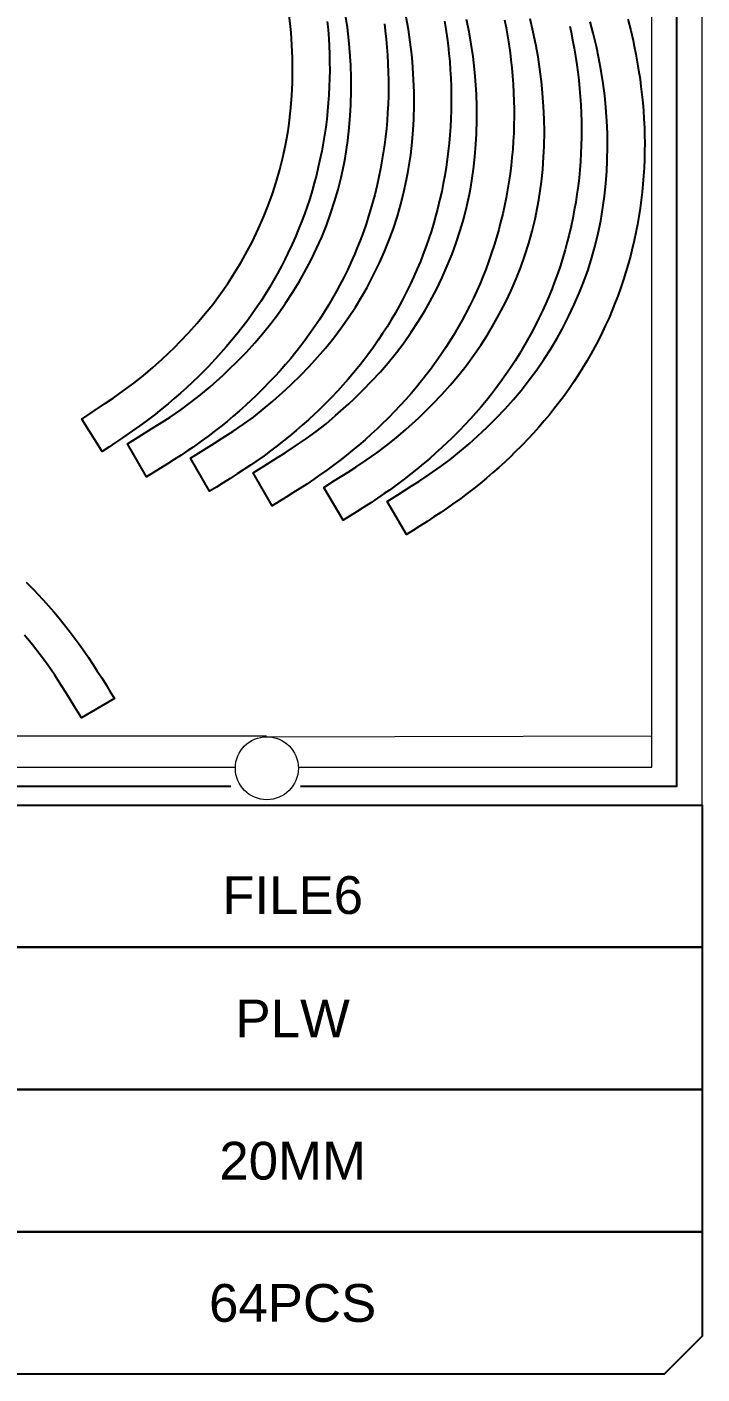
# Model space of a CAD drawing. Header units: millimetres. Extents: x -10628 to 24720, y -21829 to 4032.
# Drawn here: x 14413 to 14949, y -14201 to -13131 of the extents above; entities that cross this region are included whole.
import ezdxf
from ezdxf.enums import TextEntityAlignment as Align
from ezdxf.lldxf.tags import DXFTag

# ---------------------------------------------------------------- set-up
doc = ezdxf.new("R2010")
doc.units = ezdxf.units.MM
doc.layers.add('layer chu', color=7, linetype='Continuous', lineweight=9)
doc.layers.add('layer khung van cnc', color=7, linetype='Continuous', lineweight=25, true_color=0xfbf59b)
doc.layers.add('layer mau', color=7, linetype='Continuous')
doc.styles.add('Text Dim', font='arial.ttf')
tags = doc.linetypes.add('DATTRANHVAKEPVAN', pattern='A,32.156035,-1.521322,["DAT TRÁNH VA CHẠM KẸP VÁN",Text Dim,S=2.23494,R=0,X=0,Y=-0.877209],-47.8264', length=81.503757).pattern_tags.tags
tags[6] = DXFTag(74, 10)
tags = doc.linetypes.add('KVVIENMAY', pattern='A,46.311228,-10.280676,["KV VIỀN MÁY",Text Dim,S=10.028098,R=0,X=0,Y=-4.346144],-100.988212', length=157.580116).pattern_tags.tags
tags[6] = DXFTag(74, 10)

# ---------------------------------------------------------------- blocks, each defined once
blk = doc.blocks.new('khung van cnc')
at = {"color": 2, "linetype": 'DATTRANHVAKEPVAN', "lineweight": 5}
for p, q in [((-1148, -44.4), (-538.7, -44.4)), ((-539.1, -45.3), (-233, -44.4))]:
    blk.add_line(p, q, dxfattribs=at)
at = {"color": 250, "lineweight": 5}
blk.add_line((-1494.1, -99.4), (-193, -99.4), dxfattribs=at)
at = {"lineweight": 5}
blk.add_lwpolyline([(-193, -99.4), (-193, 2370.6), (-223, 2400.6), (-1463, 2400.6), (-1493, 2370.6), (-1493, -99.4)], close=True, dxfattribs=at)
at = {"color": 1, "linetype": 'KVVIENMAY'}
for points in [[(-511.9, -84.4), (-213, -84.4), (-213, 2370.6), (-228, 2385.6), (-1458, 2385.6), (-1473, 2370.6), (-1473, -84.4), (-1172.8, -84.4)], [(-1104, -84.4), (-567.2, -84.4)]]:
    blk.add_lwpolyline(points, dxfattribs=at)
at = {"lineweight": 5}
for points in [[(-513.5, -69.4), (-233, -69.4), (-233, 2370.6), (-1453, 2370.6), (-1453, -69.4), (-1173, -69.4)], [(-1123, -69.4), (-563.5, -69.4)]]:
    blk.add_lwpolyline(points, dxfattribs=at)
blk.add_circle((-538.5, -70.2), 25, dxfattribs=at)
at = {"layer": 'layer mau'}
for points in [[(-843, -99.4), (-193, -99.4), (-193, -212.4), (-843, -212.4)], [(-843, -212.4), (-193, -212.4), (-193, -325.3), (-843, -325.3)], [(-843, -325.3), (-193, -325.3), (-193, -438.3), (-843, -438.3)], [(-843, -438.3), (-193, -438.3), (-193, -521.2), (-223, -551.2), (-843, -551.2)]]:
    blk.add_lwpolyline(points, close=True, dxfattribs=at)
for tag, p in [('ÁGF', (-518, -155.9)), ('TENFILE', (-518, -268.9)), ('TENFILE', (-518, -381.8)), ('TENFILE', (-518, -494.8))]:
    blk.add_attdef(tag, text='', height=30, dxfattribs=at).set_placement(p, align=Align.MIDDLE_CENTER)

msp = doc.modelspace()

# ---------------------------------------------------------------- linework, layer by layer
for points in [[(14651.513, -13127.011, 0), (14652.114, -13133.453, 0), (14652.651, -13140.663, 0), (14652.974, -13146.368, 0), (14653.232, -13152.837, 0), (14653.373, -13159.31, 0), (14653.396, -13165.785, 0), (14653.302, -13172.259, 0), (14653.089, -13178.73, 0), (14652.756, -13185.196, 0), (14652.302, -13191.653, 0), (14651.718, -13198.184, 0), (14651.03, -13204.532, 0), (14650.211, -13210.95, 0), (14649.273, -13217.352, 0), (14648.217, -13223.735, 0), (14647.043, -13230.097, 0), (14645.423, -13237.974, 0), (14644.349, -13242.755, 0), (14642.828, -13249.045, 0), (14641.188, -13255.304, 0), (14639.427, -13261.53, 0), (14637.542, -13267.719, 0), (14635.221, -13274.777, 0), (14633.391, -13279.972, 0), (14631.125, -13286.031, 0), (14628.736, -13292.044, 0), (14626.226, -13298.008, 0), (14623.601, -13303.923, 0), (14620.243, -13311.078, 0), (14618.015, -13315.601, 0), (14615.058, -13321.36, 0), (14611.993, -13327.063, 0), (14608.821, -13332.705, 0), (14605.54, -13338.286, 0), (14602.153, -13343.802, 0), (14598.659, -13349.25, 0), (14594.296, -13355.738, 0), (14591.353, -13359.933, 0), (14587.543, -13365.164, 0), (14583.633, -13370.322, 0), (14579.626, -13375.406, 0), (14575.526, -13380.415, 0), (14571.334, -13385.351, 0), (14567.056, -13390.212, 0), (14562.693, -13394.998, 0), (14556.526, -13401.497, 0), (14553.728, -13404.348, 0), (14549.132, -13408.91, 0), (14544.462, -13413.396, 0), (14539.72, -13417.805, 0), (14534.909, -13422.138, 0), (14530.029, -13426.393, 0), (14525.084, -13430.569, 0), (14520.074, -13434.666, 0), (14515.002, -13438.683, 0), (14508.677, -13443.516, 0), (14504.678, -13446.477, 0), (14499.436, -13450.262, 0), (14494.15, -13453.987, 0), (14488.83, -13457.664, 0), (14483.484, -13461.305, 0), (14478.121, -13464.922, 0), (14472.749, -13468.527, 0), (14456.662, -13442.893, 0), (14464.908, -13437.303, 0), (14475.454, -13430.142, 0), (14481.388, -13426.092, 0), (14489.561, -13420.388, 0), (14497.934, -13414.225, 0), (14505.402, -13408.311, 0), (14513, -13401.861, 0), (14520.398, -13395.172, 0), (14530.434, -13385.486, 0), (14534.656, -13381.212, 0), (14541.526, -13373.98, 0), (14548.199, -13366.574, 0), (14554.655, -13358.981, 0), (14560.544, -13351.616, 0), (14566.833, -13343.198, 0), (14572.53, -13335.009, 0), (14577.96, -13326.636, 0), (14583.116, -13318.089, 0), (14587.995, -13309.38, 0), (14591.791, -13302.114, 0), (14596.901, -13291.519, 0), (14600.914, -13282.385, 0), (14604.624, -13273.126, 0), (14608.02, -13263.749, 0), (14611.011, -13254.54, 0), (14613.844, -13244.674, 0), (14616.259, -13234.997, 0), (14618.34, -13225.242, 0), (14620.084, -13215.423, 0), (14620.896, -13210.014, 0), (14622.558, -13195.639, 0), (14623.307, -13185.697, 0), (14623.752, -13175.735, 0), (14623.9, -13167.627, 0), (14623.782, -13155.793, 0), (14623.378, -13145.831, 0), (14622.691, -13135.884, 0), (14621.227, -13121.783, 0)], [(14696.828, -13128.856, 0), (14697.539, -13134.559, 0), (14698.237, -13140.99, 0), (14698.824, -13147.432, 0), (14699.3, -13153.884, 0), (14699.663, -13160.344, 0), (14699.934, -13167.569, 0), (14700.047, -13173.282, 0), (14700.066, -13179.756, 0), (14699.968, -13186.23, 0), (14699.753, -13192.701, 0), (14699.421, -13199.168, 0), (14698.969, -13205.626, 0), (14698.398, -13212.075, 0), (14697.707, -13218.511, 0), (14696.883, -13225.016, 0), (14695.96, -13231.335, 0), (14694.906, -13237.718, 0), (14693.733, -13244.081, 0), (14692.442, -13250.421, 0), (14691.035, -13256.736, 0), (14689.125, -13264.547, 0), (14687.876, -13269.285, 0), (14686.124, -13275.515, 0), (14684.255, -13281.71, 0), (14682.266, -13287.867, 0), (14680.154, -13293.982, 0), (14677.574, -13300.95, 0), (14675.554, -13306.074, 0), (14673.066, -13312.045, 0), (14670.457, -13317.965, 0), (14667.73, -13323.833, 0), (14664.888, -13329.648, 0), (14661.268, -13336.673, 0), (14658.875, -13341.112, 0), (14655.708, -13346.758, 0), (14652.435, -13352.343, 0), (14649.057, -13357.865, 0), (14645.573, -13363.321, 0), (14641.985, -13368.709, 0), (14638.293, -13374.024, 0), (14633.694, -13380.347, 0), (14630.597, -13384.431, 0), (14626.598, -13389.518, 0), (14622.5, -13394.529, 0), (14618.309, -13399.461, 0), (14614.026, -13404.316, 0), (14609.656, -13409.094, 0), (14605.201, -13413.794, 0), (14600.665, -13418.417, 0), (14594.263, -13424.683, 0), (14591.362, -13427.429, 0), (14586.6, -13431.818, 0), (14581.768, -13436.129, 0), (14576.867, -13440.361, 0), (14571.9, -13444.514, 0), (14566.867, -13448.586, 0), (14561.771, -13452.577, 0), (14556.613, -13456.486, 0), (14551.397, -13460.314, 0), (14544.898, -13464.911, 0), (14540.793, -13467.722, 0), (14535.414, -13471.311, 0), (14529.995, -13474.839, 0), (14524.543, -13478.318, 0), (14519.067, -13481.759, 0), (14513.574, -13485.176, 0), (14508.073, -13488.58, 0), (14492.941, -13462.372, 0), (14501.388, -13457.089, 0), (14512.19, -13450.321, 0), (14518.27, -13446.493, 0), (14526.647, -13441.094, 0), (14535.242, -13435.244, 0), (14542.923, -13429.609, 0), (14550.753, -13423.443, 0), (14558.393, -13417.031, 0), (14568.779, -13407.722, 0), (14573.155, -13403.606, 0), (14580.287, -13396.633, 0), (14587.228, -13389.477, 0), (14593.96, -13382.127, 0), (14600.116, -13374.985, 0), (14606.711, -13366.804, 0), (14612.706, -13358.83, 0), (14618.44, -13350.663, 0), (14623.908, -13342.312, 0), (14629.105, -13333.789, 0), (14633.166, -13326.667, 0), (14638.663, -13316.268, 0), (14643.01, -13307.288, 0), (14647.058, -13298.172, 0), (14650.798, -13288.927, 0), (14654.127, -13279.834, 0), (14657.321, -13270.08, 0), (14660.091, -13260.497, 0), (14662.53, -13250.826, 0), (14664.635, -13241.077, 0), (14665.646, -13235.703, 0), (14667.836, -13221.399, 0), (14668.951, -13211.491, 0), (14669.763, -13201.552, 0), (14670.209, -13193.454, 0), (14670.528, -13181.625, 0), (14670.491, -13171.654, 0), (14670.171, -13161.689, 0), (14669.227, -13147.544, 0), (14668.678, -13141.808, 0), (14667.507, -13131.905, 0), (14666.065, -13122.037, 0)], [(14744.659, -13126.825, 0), (14745.676, -13133.213, 0), (14746.685, -13140.331, 0), (14747.396, -13146.034, 0), (14748.094, -13152.465, 0), (14748.681, -13158.907, 0), (14749.157, -13165.359, 0), (14749.52, -13171.819, 0), (14749.791, -13179.044, 0), (14749.904, -13184.757, 0), (14749.923, -13191.231, 0), (14749.825, -13197.705, 0), (14749.611, -13204.176, 0), (14749.278, -13210.642, 0), (14748.826, -13217.101, 0), (14748.255, -13223.55, 0), (14747.564, -13229.986, 0), (14746.74, -13236.491, 0), (14745.818, -13242.81, 0), (14744.763, -13249.193, 0), (14743.59, -13255.556, 0), (14742.299, -13261.896, 0), (14740.892, -13268.211, 0), (14738.983, -13276.022, 0), (14737.733, -13280.76, 0), (14735.981, -13286.99, 0), (14734.112, -13293.185, 0), (14732.123, -13299.342, 0), (14730.011, -13305.457, 0), (14727.431, -13312.425, 0), (14725.411, -13317.549, 0), (14722.923, -13323.52, 0), (14720.314, -13329.44, 0), (14717.587, -13335.308, 0), (14714.745, -13341.123, 0), (14711.125, -13348.148, 0), (14708.732, -13352.587, 0), (14705.565, -13358.233, 0), (14702.292, -13363.818, 0), (14698.914, -13369.34, 0), (14695.43, -13374.796, 0), (14691.842, -13380.184, 0), (14688.15, -13385.499, 0), (14683.551, -13391.822, 0), (14680.455, -13395.906, 0), (14676.455, -13400.993, 0), (14672.357, -13406.003, 0), (14668.166, -13410.936, 0), (14663.883, -13415.791, 0), (14659.513, -13420.569, 0), (14655.058, -13425.269, 0), (14650.522, -13429.891, 0), (14644.12, -13436.158, 0), (14641.219, -13438.904, 0), (14636.458, -13443.293, 0), (14631.625, -13447.604, 0), (14626.724, -13451.836, 0), (14621.757, -13455.989, 0), (14616.724, -13460.06, 0), (14611.628, -13464.052, 0), (14606.471, -13467.961, 0), (14601.254, -13471.789, 0), (14594.756, -13476.386, 0), (14590.65, -13479.197, 0), (14585.271, -13482.786, 0), (14579.852, -13486.314, 0), (14574.4, -13489.792, 0), (14568.924, -13493.234, 0), (14563.431, -13496.651, 0), (14557.93, -13500.055, 0), (14542.798, -13473.847, 0), (14551.245, -13468.564, 0), (14562.047, -13461.796, 0), (14568.127, -13457.968, 0), (14576.504, -13452.569, 0), (14585.099, -13446.719, 0), (14592.78, -13441.084, 0), (14600.61, -13434.918, 0), (14608.25, -13428.506, 0), (14618.636, -13419.197, 0), (14623.013, -13415.081, 0), (14630.144, -13408.108, 0), (14637.085, -13400.952, 0), (14643.817, -13393.602, 0), (14649.973, -13386.46, 0), (14656.568, -13378.279, 0), (14662.564, -13370.305, 0), (14668.298, -13362.138, 0), (14673.765, -13353.787, 0), (14678.962, -13345.264, 0), (14683.023, -13338.142, 0), (14688.52, -13327.743, 0), (14692.867, -13318.763, 0), (14696.915, -13309.647, 0), (14700.655, -13300.402, 0), (14703.984, -13291.309, 0), (14707.178, -13281.554, 0), (14709.948, -13271.972, 0), (14712.387, -13262.301, 0), (14714.492, -13252.552, 0), (14715.503, -13247.178, 0), (14717.693, -13232.874, 0), (14718.808, -13222.966, 0), (14719.62, -13213.027, 0), (14720.066, -13204.929, 0), (14720.385, -13193.1, 0), (14720.348, -13183.129, 0), (14720.028, -13173.164, 0), (14719.084, -13159.019, 0), (14718.535, -13153.282, 0), (14717.364, -13143.38, 0), (14715.922, -13133.512, 0), (14714.218, -13123.685, 0)], [(14792.188, -13125.575, 0), (14793.399, -13131.928, 0), (14794.516, -13138.3, 0), (14795.533, -13144.687, 0), (14796.542, -13151.806, 0), (14797.253, -13157.509, 0), (14797.951, -13163.94, 0), (14798.538, -13170.382, 0), (14799.014, -13176.834, 0), (14799.377, -13183.294, 0), (14799.648, -13190.519, 0), (14799.761, -13196.232, 0), (14799.78, -13202.706, 0), (14799.683, -13209.18, 0), (14799.468, -13215.651, 0), (14799.135, -13222.117, 0), (14798.683, -13228.576, 0), (14798.112, -13235.025, 0), (14797.421, -13241.461, 0), (14796.597, -13247.966, 0), (14795.675, -13254.284, 0), (14794.621, -13260.668, 0), (14793.447, -13267.031, 0), (14792.156, -13273.37, 0), (14790.749, -13279.686, 0), (14788.84, -13287.497, 0), (14787.59, -13292.235, 0), (14785.838, -13298.465, 0), (14783.969, -13304.66, 0), (14781.98, -13310.817, 0), (14779.868, -13316.932, 0), (14777.288, -13323.9, 0), (14775.268, -13329.023, 0), (14772.78, -13334.995, 0), (14770.171, -13340.915, 0), (14767.444, -13346.783, 0), (14764.602, -13352.598, 0), (14760.982, -13359.623, 0), (14758.589, -13364.062, 0), (14755.422, -13369.708, 0), (14752.15, -13375.293, 0), (14748.771, -13380.815, 0), (14745.288, -13386.271, 0), (14741.699, -13391.658, 0), (14738.007, -13396.974, 0), (14733.408, -13403.297, 0), (14730.312, -13407.381, 0), (14726.312, -13412.468, 0), (14722.215, -13417.478, 0), (14718.023, -13422.411, 0), (14713.741, -13427.266, 0), (14709.37, -13432.044, 0), (14704.916, -13436.744, 0), (14700.38, -13441.366, 0), (14693.977, -13447.633, 0), (14691.076, -13450.379, 0), (14686.315, -13454.768, 0), (14681.483, -13459.079, 0), (14676.582, -13463.311, 0), (14671.614, -13467.463, 0), (14666.581, -13471.535, 0), (14661.485, -13475.527, 0), (14656.328, -13479.436, 0), (14651.111, -13483.264, 0), (14644.613, -13487.861, 0), (14640.507, -13490.672, 0), (14635.129, -13494.261, 0), (14629.709, -13497.789, 0), (14624.257, -13501.267, 0), (14618.781, -13504.709, 0), (14613.288, -13508.126, 0), (14607.787, -13511.53, 0), (14592.655, -13485.321, 0), (14601.102, -13480.038, 0), (14611.905, -13473.271, 0), (14617.984, -13469.442, 0), (14626.361, -13464.043, 0), (14634.956, -13458.194, 0), (14642.637, -13452.559, 0), (14650.468, -13446.393, 0), (14658.107, -13439.981, 0), (14668.493, -13430.672, 0), (14672.87, -13426.556, 0), (14680.001, -13419.583, 0), (14686.942, -13412.427, 0), (14693.674, -13405.077, 0), (14699.83, -13397.935, 0), (14706.426, -13389.754, 0), (14712.421, -13381.78, 0), (14718.155, -13373.613, 0), (14723.622, -13365.262, 0), (14728.819, -13356.739, 0), (14732.881, -13349.617, 0), (14738.377, -13339.218, 0), (14742.724, -13330.238, 0), (14746.772, -13321.122, 0), (14750.512, -13311.877, 0), (14753.841, -13302.784, 0), (14757.035, -13293.029, 0), (14759.805, -13283.447, 0), (14762.245, -13273.776, 0), (14764.349, -13264.027, 0), (14765.36, -13258.652, 0), (14767.55, -13244.348, 0), (14768.665, -13234.441, 0), (14769.477, -13224.502, 0), (14769.923, -13216.404, 0), (14770.242, -13204.575, 0), (14770.205, -13194.604, 0), (14769.885, -13184.639, 0), (14768.941, -13170.494, 0), (14768.392, -13164.757, 0), (14767.221, -13154.855, 0), (14765.779, -13144.987, 0), (14764.076, -13135.159, 0), (14762.121, -13125.379, 0)], [(14844.037, -13130.831, 0), (14845.006, -13135.376, 0), (14846.276, -13141.718, 0), (14847.452, -13148.078, 0), (14848.529, -13154.456, 0), (14849.605, -13161.565, 0), (14850.369, -13167.261, 0), (14851.127, -13173.685, 0), (14851.774, -13180.122, 0), (14852.31, -13186.569, 0), (14852.734, -13193.025, 0), (14853.073, -13200.247, 0), (14853.239, -13205.959, 0), (14853.318, -13212.433, 0), (14853.281, -13218.907, 0), (14853.127, -13225.38, 0), (14852.854, -13231.849, 0), (14852.463, -13238.312, 0), (14851.952, -13244.766, 0), (14851.321, -13251.208, 0), (14850.558, -13257.721, 0), (14849.695, -13264.047, 0), (14848.7, -13270.441, 0), (14847.587, -13276.814, 0), (14846.355, -13283.165, 0), (14845.007, -13289.493, 0), (14843.171, -13297.322, 0), (14841.965, -13302.072, 0), (14840.272, -13308.318, 0), (14838.461, -13314.53, 0), (14836.529, -13320.705, 0), (14834.474, -13326.84, 0), (14831.96, -13333.831, 0), (14829.988, -13338.974, 0), (14827.556, -13344.968, 0), (14825.002, -13350.913, 0), (14822.33, -13356.806, 0), (14819.542, -13362.647, 0), (14815.988, -13369.706, 0), (14813.637, -13374.166, 0), (14810.523, -13379.842, 0), (14807.302, -13385.458, 0), (14803.976, -13391.011, 0), (14800.543, -13396.499, 0), (14797.006, -13401.92, 0), (14793.363, -13407.27, 0), (14788.823, -13413.635, 0), (14785.765, -13417.748, 0), (14781.813, -13422.872, 0), (14777.763, -13427.921, 0), (14773.618, -13432.892, 0), (14769.381, -13437.787, 0), (14765.055, -13442.605, 0), (14760.645, -13447.347, 0), (14756.152, -13452.012, 0), (14749.808, -13458.338, 0), (14746.934, -13461.111, 0), (14742.213, -13465.544, 0), (14737.422, -13469.9, 0), (14732.56, -13474.178, 0), (14727.632, -13478.376, 0), (14722.637, -13482.495, 0), (14717.578, -13486.534, 0), (14712.458, -13490.491, 0), (14707.277, -13494.368, 0), (14700.822, -13499.025, 0), (14696.743, -13501.875, 0), (14691.398, -13505.514, 0), (14686.012, -13509.092, 0), (14680.593, -13512.621, 0), (14675.149, -13516.114, 0), (14669.688, -13519.582, 0), (14664.219, -13523.038, 0), (14648.844, -13496.971, 0), (14657.24, -13491.61, 0), (14667.979, -13484.741, 0), (14674.023, -13480.856, 0), (14682.349, -13475.379, 0), (14690.889, -13469.45, 0), (14698.517, -13463.743, 0), (14706.289, -13457.504, 0), (14713.868, -13451.022, 0), (14724.167, -13441.615, 0), (14728.505, -13437.459, 0), (14735.571, -13430.419, 0), (14742.445, -13423.199, 0), (14749.108, -13415.787, 0), (14755.197, -13408.587, 0), (14761.716, -13400.345, 0), (14767.636, -13392.316, 0), (14773.293, -13384.095, 0), (14778.683, -13375.693, 0), (14783.799, -13367.122, 0), (14787.794, -13359.962, 0), (14793.193, -13349.513, 0), (14797.457, -13340.492, 0), (14801.419, -13331.339, 0), (14805.073, -13322.059, 0), (14808.316, -13312.935, 0), (14811.419, -13303.152, 0), (14814.1, -13293.544, 0), (14816.448, -13283.85, 0), (14818.462, -13274.082, 0), (14819.422, -13268.698, 0), (14821.478, -13254.375, 0), (14822.501, -13244.457, 0), (14823.22, -13234.511, 0), (14823.59, -13226.409, 0), (14823.799, -13214.578, 0), (14823.668, -13204.608, 0), (14823.256, -13194.646, 0), (14822.18, -13180.51, 0), (14821.577, -13174.779, 0), (14820.314, -13164.888, 0), (14818.779, -13155.034, 0), (14816.984, -13145.223, 0), (14814.938, -13135.461, 0), (14812.442, -13124.918, 0)], [(14890.166, -13125.179, 0), (14892.347, -13134.053, 0), (14894.187, -13142.133, 0), (14895.156, -13146.678, 0), (14896.426, -13153.02, 0), (14897.602, -13159.381, 0), (14898.679, -13165.759, 0), (14899.755, -13172.868, 0), (14900.519, -13178.563, 0), (14901.277, -13184.987, 0), (14901.924, -13191.424, 0), (14902.46, -13197.871, 0), (14902.884, -13204.327, 0), (14903.223, -13211.549, 0), (14903.389, -13217.261, 0), (14903.468, -13223.735, 0), (14903.431, -13230.209, 0), (14903.277, -13236.682, 0), (14903.004, -13243.151, 0), (14902.613, -13249.614, 0), (14902.102, -13256.068, 0), (14901.471, -13262.51, 0), (14900.708, -13269.023, 0), (14899.845, -13275.349, 0), (14898.85, -13281.743, 0), (14897.737, -13288.116, 0), (14896.505, -13294.468, 0), (14895.157, -13300.796, 0), (14893.321, -13308.624, 0), (14892.115, -13313.374, 0), (14890.422, -13319.62, 0), (14888.611, -13325.832, 0), (14886.679, -13332.007, 0), (14884.624, -13338.142, 0), (14882.11, -13345.133, 0), (14880.138, -13350.276, 0), (14877.706, -13356.27, 0), (14875.152, -13362.215, 0), (14872.48, -13368.108, 0), (14869.692, -13373.949, 0), (14866.138, -13381.008, 0), (14863.787, -13385.468, 0), (14860.673, -13391.144, 0), (14857.452, -13396.76, 0), (14854.126, -13402.313, 0), (14850.693, -13407.801, 0), (14847.156, -13413.222, 0), (14843.513, -13418.572, 0), (14838.973, -13424.937, 0), (14835.915, -13429.05, 0), (14831.963, -13434.175, 0), (14827.913, -13439.223, 0), (14823.768, -13444.194, 0), (14819.531, -13449.089, 0), (14815.205, -13453.907, 0), (14810.795, -13458.649, 0), (14806.302, -13463.314, 0), (14799.958, -13469.64, 0), (14797.084, -13472.413, 0), (14792.363, -13476.846, 0), (14787.572, -13481.202, 0), (14782.71, -13485.48, 0), (14777.782, -13489.678, 0), (14772.787, -13493.797, 0), (14767.728, -13497.836, 0), (14762.608, -13501.794, 0), (14757.427, -13505.67, 0), (14750.972, -13510.327, 0), (14746.893, -13513.177, 0), (14741.548, -13516.816, 0), (14736.162, -13520.394, 0), (14730.743, -13523.923, 0), (14725.299, -13527.416, 0), (14719.838, -13530.884, 0), (14714.369, -13534.34, 0), (14698.994, -13508.274, 0), (14707.39, -13502.912, 0), (14718.129, -13496.044, 0), (14724.173, -13492.159, 0), (14732.499, -13486.682, 0), (14741.039, -13480.752, 0), (14748.667, -13475.045, 0), (14756.439, -13468.806, 0), (14764.018, -13462.324, 0), (14774.317, -13452.918, 0), (14778.655, -13448.761, 0), (14785.721, -13441.721, 0), (14792.595, -13434.501, 0), (14799.258, -13427.089, 0), (14805.347, -13419.889, 0), (14811.866, -13411.647, 0), (14817.786, -13403.618, 0), (14823.443, -13395.397, 0), (14828.833, -13386.995, 0), (14833.949, -13378.424, 0), (14837.944, -13371.265, 0), (14843.343, -13360.815, 0), (14847.607, -13351.795, 0), (14851.569, -13342.641, 0), (14855.223, -13333.361, 0), (14858.466, -13324.238, 0), (14861.569, -13314.454, 0), (14864.25, -13304.846, 0), (14866.598, -13295.152, 0), (14868.612, -13285.385, 0), (14869.572, -13280.001, 0), (14871.628, -13265.677, 0), (14872.651, -13255.759, 0), (14873.37, -13245.813, 0), (14873.74, -13237.712, 0), (14873.949, -13225.88, 0), (14873.818, -13215.91, 0), (14873.406, -13205.948, 0), (14872.33, -13191.812, 0), (14871.727, -13186.081, 0), (14870.464, -13176.19, 0), (14868.929, -13166.336, 0), (14867.134, -13156.525, 0), (14865.088, -13146.763, 0), (14862.592, -13136.22, 0), (14860.281, -13127.409, 0)], [(14412.492, -13572.077, 0), (14418.758, -13578.48, 0), (14421.504, -13581.38, 0), (14425.894, -13586.142, 0), (14430.205, -13590.974, 0), (14434.437, -13595.875, 0), (14438.589, -13600.843, 0), (14442.661, -13605.876, 0), (14446.652, -13610.972, 0), (14450.562, -13616.129, 0), (14454.39, -13621.346, 0), (14458.986, -13627.844, 0), (14461.798, -13631.949, 0), (14465.387, -13637.328, 0), (14468.915, -13642.747, 0), (14472.393, -13648.199, 0), (14475.834, -13653.676, 0), (14479.251, -13659.168, 0), (14482.656, -13664.669, 0), (14456.447, -13679.801, 0), (14451.164, -13671.355, 0), (14444.396, -13660.552, 0), (14440.568, -13654.472, 0), (14435.169, -13646.095, 0), (14429.32, -13637.5, 0), (14423.684, -13629.819, 0), (14417.519, -13621.989, 0), (14411.107, -13614.35, 0)]]:
    msp.add_polyline3d(points)

# ---------------------------------------------------------------- block references
at = {"layer": 'layer khung van cnc'}
ref = msp.add_blockref('khung van cnc', (15142.01, -13649.743), dxfattribs=at)
ref.add_attrib('TENFILE', '64PCS', dxfattribs={"layer": 'layer chu', "lineweight": 5, "height": 30, "style": 'Text Dim'}).set_placement((14624.006, -14144.502), align=Align.MIDDLE_CENTER)
ref.add_attrib('TENFILE', '20MM', dxfattribs={"layer": 'layer chu', "height": 30, "style": 'Text Dim'}).set_placement((14624.006, -14031.554), align=Align.MIDDLE_CENTER)
ref.add_attrib('TENFILE', 'PLW', dxfattribs={"layer": 'layer chu', "height": 30, "style": 'Text Dim'}).set_placement((14624.006, -13918.605), align=Align.MIDDLE_CENTER)
ref.add_attrib('ÁGF', 'FILE6', dxfattribs={"layer": 'layer chu', "height": 30, "style": 'Text Dim'}).set_placement((14624.006, -13805.657), align=Align.TOP_CENTER)

doc.saveas('drawing.dxf')
